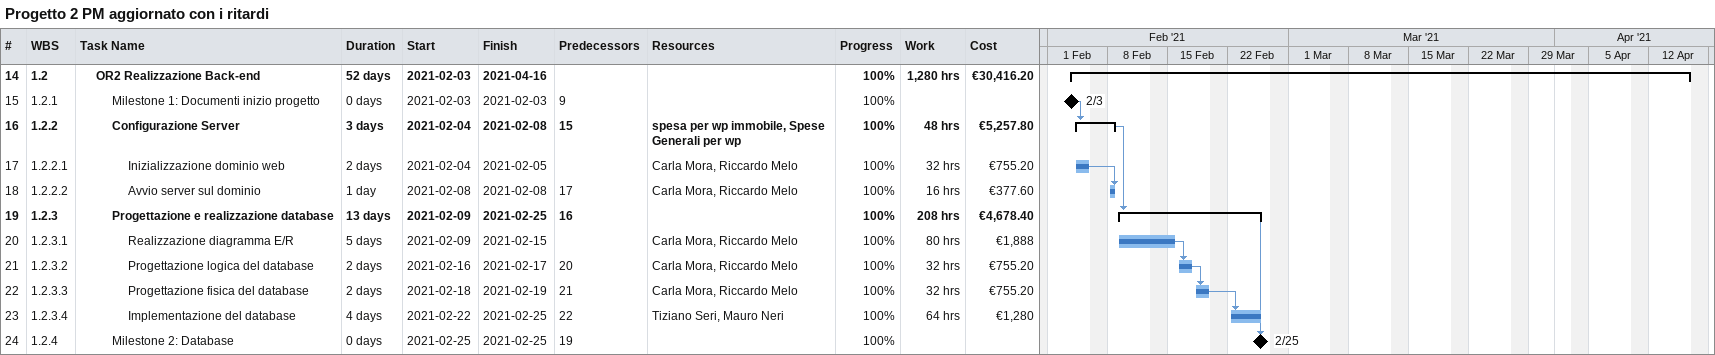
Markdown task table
Progetto 2 PM aggiornato con i ritardi

| ID | WBS | Task | Duration | Start | Finish | Predecessors | Resources | % complete | Work (h) | Cost (€) |
|---|---|---|---|---|---|---|---|---|---|---|
| 14 | 1.2 | **OR2 Realizzazione Back-end** | 52d | 2021-02-03 | 2021-04-16 |  |  | 100 | 1280 | 30416.20 |
| 15 | 1.2.1 | Milestone 1: Documenti inizio progetto | 0d | 2021-02-03 | 2021-02-03 | 9 |  | 100 |  |  |
| 16 | 1.2.2 | **Configurazione Server** | 3d | 2021-02-04 | 2021-02-08 | 15 | spesa per wp immobile, Spese Generali per wp | 100 | 48 | 5257.80 |
| 17 | 1.2.2.1 | Inizializzazione dominio web | 2d | 2021-02-04 | 2021-02-05 |  | Carla Mora, Riccardo Melo | 100 | 32 | 755.20 |
| 18 | 1.2.2.2 | Avvio server sul dominio | 1d | 2021-02-08 | 2021-02-08 | 17 | Carla Mora, Riccardo Melo | 100 | 16 | 377.60 |
| 19 | 1.2.3 | **Progettazione e realizzazione database** | 13d | 2021-02-09 | 2021-02-25 | 16 |  | 100 | 208 | 4678.40 |
| 20 | 1.2.3.1 | Realizzazione diagramma E/R | 5d | 2021-02-09 | 2021-02-15 |  | Carla Mora, Riccardo Melo | 100 | 80 | 1888 |
| 21 | 1.2.3.2 | Progettazione logica del database | 2d | 2021-02-16 | 2021-02-17 | 20 | Carla Mora, Riccardo Melo | 100 | 32 | 755.20 |
| 22 | 1.2.3.3 | Progettazione fisica del database | 2d | 2021-02-18 | 2021-02-19 | 21 | Carla Mora, Riccardo Melo | 100 | 32 | 755.20 |
| 23 | 1.2.3.4 | Implementazione del database | 4d | 2021-02-22 | 2021-02-25 | 22 | Tiziano Seri, Mauro Neri | 100 | 64 | 1280 |
| 24 | 1.2.4 | Milestone 2: Database | 0d | 2021-02-25 | 2021-02-25 | 19 |  | 100 |  |  |
